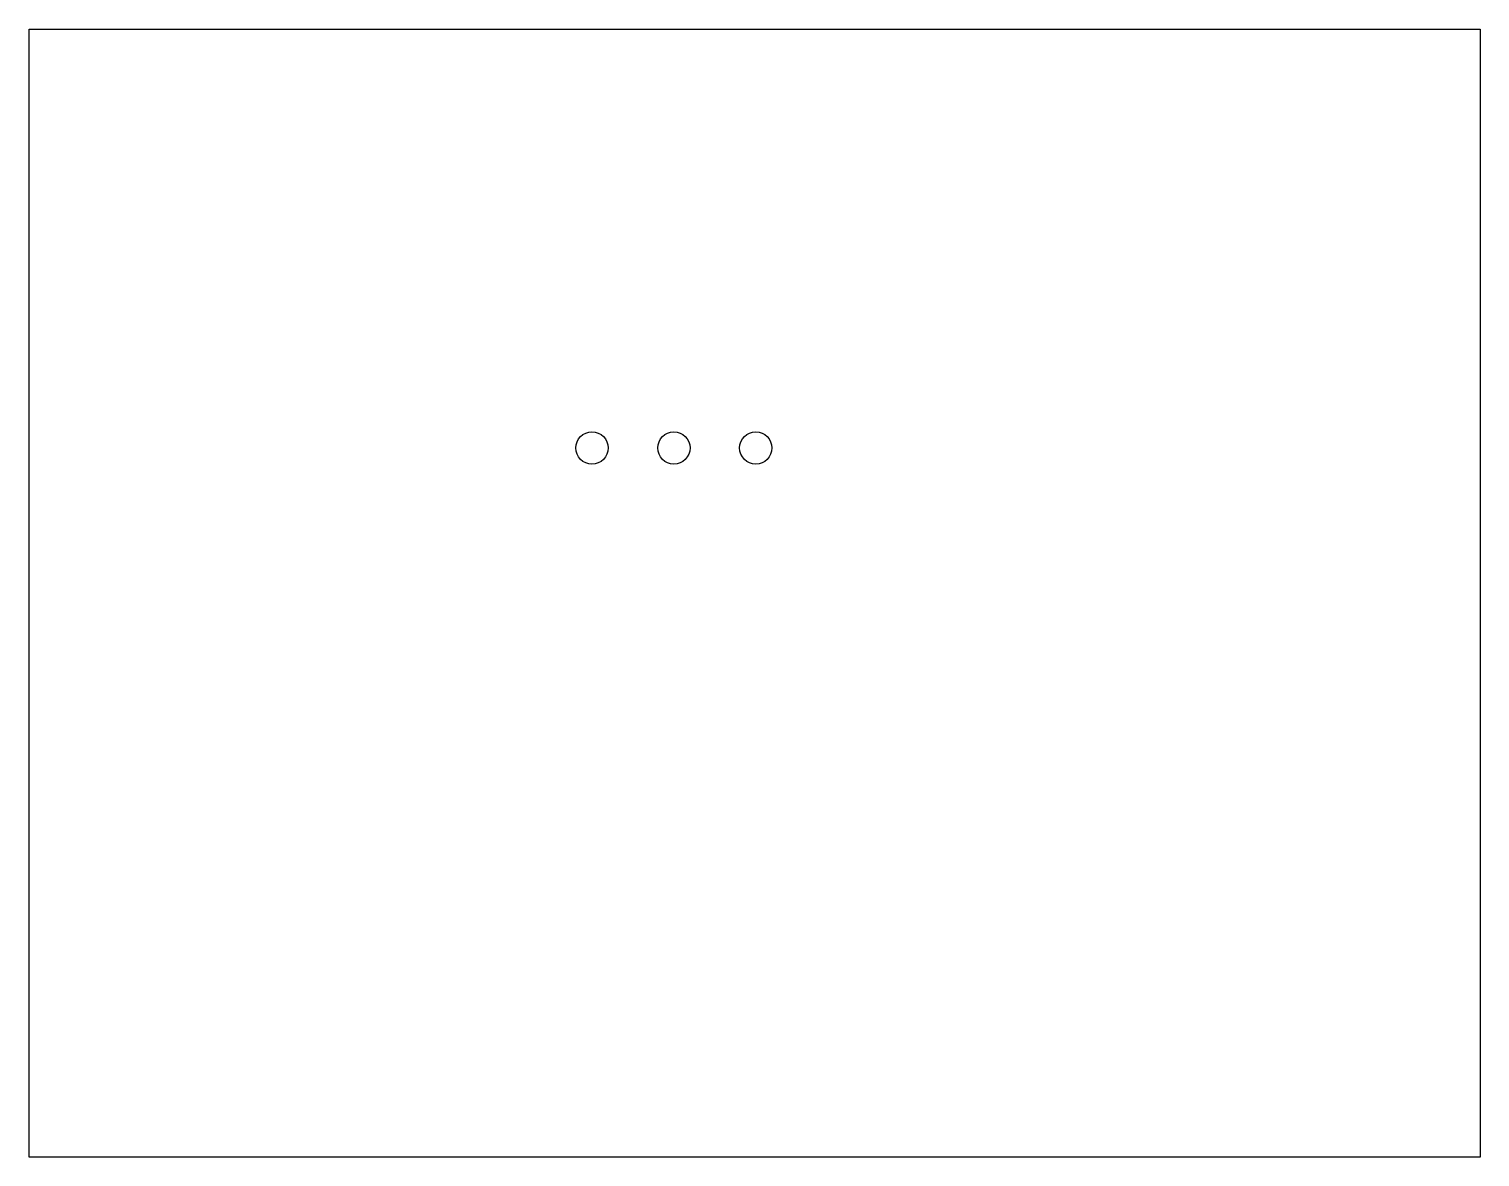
# Model space of a CAD drawing. Extents: x 0.39 to 2.17, y -1.77 to -0.39.
import ezdxf

# ---------------------------------------------------------------- set-up
doc = ezdxf.new("R2010")
doc.units = 0
doc.header["$MEASUREMENT"] = 0
doc.layers.add('BLACK', color=7, linetype='CONTINUOUS')
doc.layers.add('WHITE', color=7, linetype='CONTINUOUS')

msp = doc.modelspace()

# ---------------------------------------------------------------- linework, layer by layer
at = {"layer": 'BLACK'}
for centre in [(1.0811, -0.9055), (1.1811, -0.9055), (1.2811, -0.9055)]:
    msp.add_circle(centre, 0.0197, dxfattribs=at)
at = {"layer": 'WHITE', "linetype": 'CONTINUOUS'}
for p, q in [((0.3937, -0.3937), (2.1654, -0.3937)), ((0.3937, -1.7717), (0.3937, -0.3937)), ((2.1654, -0.3937), (2.1654, -1.7717)), ((2.1654, -1.7717), (0.3937, -1.7717))]:
    msp.add_line(p, q, dxfattribs=at)

doc.saveas('drawing.dxf')
